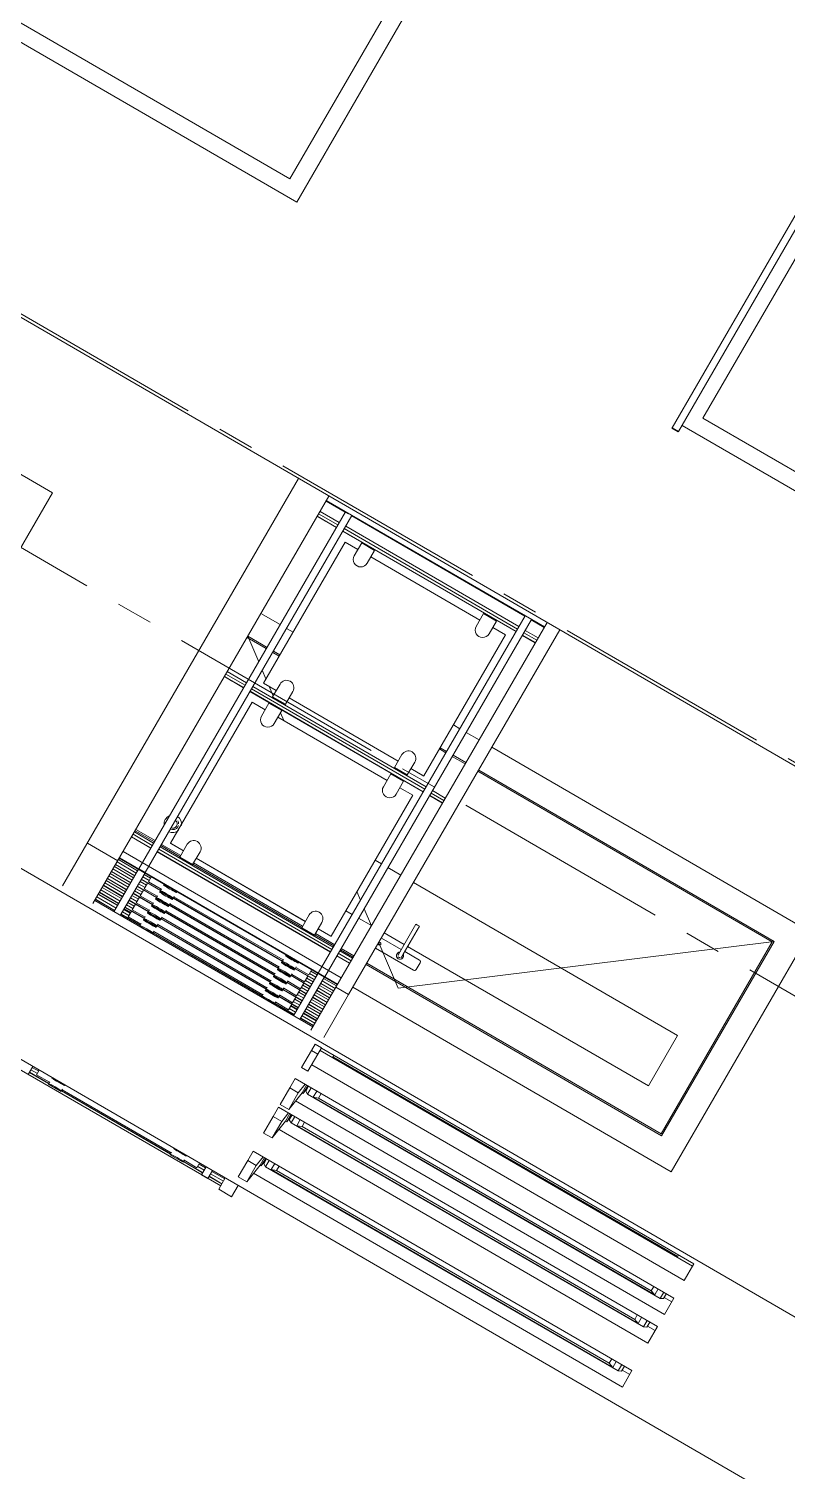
# Model space of a CAD drawing. Header units: millimetres. Extents: x 1373 to 40779, y 1939 to 6439.
# Drawn here: x 4470.7 to 4535.7, y 2484.9 to 2608.4 of the extents above; entities that cross this region are included whole.
import ezdxf

# ---------------------------------------------------------------- set-up
doc = ezdxf.new("R2010")
doc.units = ezdxf.units.MM
doc.linetypes.add('IMPORT-CENTER2', pattern=[112.5, 75, -12.5, 12.5, -12.5])
for name, color, linetype, lineweight in [('A-DOOR', 31, 'Continuous', 18), ('A-DOOR-FRAM', 31, 'Continuous', 18), ('A-FLOR', 192, 'Continuous', 30), ('A-FLOR-HRAL', 11, 'Continuous', 18), ('A-GLAZ', 151, 'Continuous', 18), ('A-WALL', 20, 'Continuous', 9), ('HESAPLAMALAR', 2, 'Continuous', 30), ('S-GRID', 252, 'IMPORT-CENTER2', 5)]:
    doc.layers.add(name, color=color, linetype=linetype, lineweight=lineweight)

# ---------------------------------------------------------------- blocks, each defined once
blk = doc.blocks.new('A$C1f4491a2')
at = {"layer": 'A-DOOR'}
for p, q in [((622.83, 1592.24), (701.33, 1695.74)), ((700.83, 1695.24), (624.83, 1695.24)), ((624.83, 1578.68), (624.83, 1695.24)), ((700.83, 1695.24), (700.83, 1578.68)), ((636.83, 1683.24), (636.83, 1587.9)), ((636.83, 1683.24), (656.83, 1683.24)), ((656.83, 1578.68), (656.83, 1683.24)), ((622.83, 1592.24), (632.97, 1578.68)), ((630.83, 1593.77), (630.83, 1578.68)), ((634.16, 1594.43), (631.5, 1594.43)), ((634.83, 1587.91), (634.83, 1593.77)), ((632.84, 1587.94), (632.83, 1587.94)), ((632.83, 1587.94), (632.83, 1587.94)), ((632.83, 1587.94), (632.83, 1587.94)), ((632.83, 1586.54), (632.83, 1586.54)), ((632.83, 1586.54), (632.83, 1586.54)), ((632.83, 1586.54), (632.84, 1586.54)), ((632.85, 1587.94), (632.84, 1587.94)), ((632.84, 1587.94), (632.84, 1587.94)), ((632.84, 1586.54), (632.84, 1586.54)), ((632.84, 1586.54), (632.85, 1586.54)), ((632.86, 1587.94), (632.85, 1587.94)), ((632.85, 1586.54), (632.86, 1586.54)), ((632.87, 1587.94), (632.86, 1587.94)), ((632.86, 1586.54), (632.87, 1586.54)), ((632.88, 1587.94), (632.87, 1587.94)), ((632.87, 1586.54), (632.88, 1586.54)), ((632.9, 1587.94), (632.88, 1587.94)), ((632.88, 1586.54), (632.89, 1586.54)), ((632.89, 1586.54), (632.91, 1586.54)), ((632.91, 1587.94), (632.9, 1587.94)), ((632.93, 1587.94), (632.91, 1587.94)), ((632.91, 1586.54), (632.93, 1586.54)), ((632.95, 1587.94), (632.93, 1587.94)), ((632.93, 1586.54), (632.94, 1586.54)), ((632.94, 1586.54), (632.96, 1586.54)), ((632.97, 1587.94), (632.95, 1587.94)), ((632.96, 1586.54), (632.98, 1586.54)), ((632.99, 1587.94), (632.97, 1587.94)), ((632.98, 1586.54), (633, 1586.54)), ((633.01, 1587.94), (632.99, 1587.94)), ((633, 1586.54), (633.03, 1586.54)), ((633.03, 1587.94), (633.01, 1587.94)), ((633.06, 1587.94), (633.03, 1587.94)), ((633.03, 1586.54), (633.05, 1586.54)), ((633.05, 1586.54), (633.08, 1586.54)), ((633.09, 1587.94), (633.06, 1587.94)), ((633.08, 1586.54), (633.11, 1586.54)), ((633.11, 1587.94), (633.09, 1587.94)), ((633.14, 1587.94), (633.11, 1587.94)), ((633.11, 1586.54), (633.13, 1586.54)), ((633.13, 1586.54), (633.16, 1586.54)), ((633.17, 1587.94), (633.14, 1587.94)), ((633.16, 1586.54), (633.19, 1586.54)), ((633.2, 1587.94), (633.17, 1587.94)), ((633.19, 1586.54), (633.22, 1586.54)), ((633.23, 1587.94), (633.2, 1587.94)), ((633.22, 1586.54), (633.26, 1586.54)), ((633.27, 1587.94), (633.23, 1587.94)), ((633.26, 1586.54), (633.29, 1586.54)), ((633.3, 1587.94), (633.27, 1587.94)), ((633.29, 1586.54), (633.32, 1586.54)), ((633.33, 1587.94), (633.3, 1587.94)), ((633.32, 1586.54), (633.36, 1586.54)), ((633.37, 1587.94), (633.33, 1587.94)), ((633.36, 1586.54), (633.39, 1586.54)), ((633.4, 1587.94), (633.37, 1587.94)), ((633.39, 1586.54), (633.43, 1586.54)), ((633.44, 1587.94), (633.4, 1587.94)), ((633.43, 1586.54), (633.47, 1586.54)), ((633.48, 1587.94), (633.44, 1587.94)), ((633.47, 1586.54), (633.51, 1586.54)), ((633.52, 1587.94), (633.48, 1587.94)), ((633.51, 1586.54), (633.54, 1586.54)), ((633.55, 1587.94), (633.52, 1587.94)), ((633.54, 1586.54), (633.58, 1586.54)), ((633.59, 1587.94), (633.55, 1587.94)), ((633.58, 1586.54), (633.62, 1586.54)), ((633.63, 1587.94), (633.59, 1587.94)), ((633.62, 1586.54), (633.66, 1586.54)), ((633.67, 1587.94), (633.63, 1587.94)), ((633.66, 1586.54), (633.7, 1586.54)), ((633.71, 1587.94), (633.67, 1587.94)), ((633.7, 1586.54), (633.74, 1586.54)), ((633.75, 1587.94), (633.71, 1587.94)), ((633.74, 1586.54), (633.78, 1586.54)), ((633.79, 1587.94), (633.75, 1587.94)), ((633.78, 1586.54), (633.82, 1586.54)), ((633.83, 1587.94), (633.79, 1587.94)), ((633.82, 1586.54), (633.83, 1586.54)), ((644.83, 1587.94), (633.83, 1587.94)), ((633.83, 1586.54), (644.83, 1586.54)), ((634.83, 1578.68), (634.83, 1586.57)), ((636.83, 1586.57), (636.83, 1578.68)), ((644.83, 1587.24), (644.83, 1587.94)), ((644.83, 1586.54), (644.83, 1587.24)), ((624.83, 1568.52), (624.83, 1573.6)), ((636.77, 1573.6), (640.56, 1568.52)), ((636.83, 1573.6), (636.83, 1568.52)), ((656.83, 1568.52), (656.83, 1573.6)), ((700.83, 1573.6), (700.83, 1568.52)), ((624.83, 1558.36), (624.83, 1565.98)), ((636.83, 1565.98), (636.83, 1563.44)), ((642.46, 1565.98), (644.36, 1563.44)), ((656.83, 1563.44), (656.83, 1565.98)), ((700.83, 1565.98), (700.83, 1563.44)), ((624.83, 1510.1), (624.83, 1553.28)), ((682.53, 1512.39), (684.24, 1510.1)), ((685.1, 1508.96), (685.32, 1508.66)), ((624.83, 1497.4), (624.83, 1505.02)), ((687.3, 1506.01), (687.55, 1505.67)), ((688.04, 1505.02), (690.12, 1502.24)), ((691.84, 1499.94), (693.73, 1497.4)), ((700.83, 1499.94), (700.83, 1497.4)), ((624.83, 1487.24), (624.83, 1494.86)), ((695.63, 1494.86), (701.33, 1487.24)), ((700.83, 1494.86), (700.83, 1487.24))]:
    blk.add_line(p, q, dxfattribs=at)
for centre, radius, start, end in [((631.5, 1593.77), 0.668, 90, 180), ((631.5, 1593.77), 0.668, 90, 150), ((634.16, 1593.77), 0.668, 0, 90), ((634.16, 1593.77), 0.668, 30, 90), ((632.83, 1587.24), 1.22, 33.8637, 180), ((632.83, 1587.24), 1.22, 180, 326.1332), ((632.83, 1587.24), 1.22, 195, 225), ((632.83, 1587.24), 1.22, 105, 135), ((632.83, 1587.24), 0.7, 150, 180), ((632.83, 1587.24), 0.7, 180, 210), ((632.83, 1587.24), 1.22, 240, 270), ((632.83, 1587.24), 0.7, 75, 120), ((632.83, 1587.24), 0.7, 240, 285), ((632.83, 1587.24), 1.22, 60, 90), ((632.83, 1587.24), 1.22, 285, 326.1332), ((632.83, 1587.24), 1.22, 33.8637, 45), ((632.83, 1579.07), 0.5, 315, 225), ((632.83, 1497.24), 3, 108.8498, 176.8934), ((632.83, 1497.24), 1.98, 90, 174.8506), ((632.83, 1497.24), 1.5, 90, 173.2118), ((632.83, 1497.24), 1.98, 74.9562, 90), ((632.83, 1497.24), 1.5, 6.7882, 90), ((632.83, 1497.24), 3, 3.1066, 71.1502), ((632.83, 1497.24), 1.98, 29.1253, 59.698), ((632.83, 1497.24), 3, 234, 270), ((632.83, 1497.24), 3, 270, 306)]:
    blk.add_arc(centre, radius, start, end, dxfattribs=at)
at = {"layer": 'A-DOOR-FRAM'}
for p, q in [((710.33, 1704.74), (615.33, 1704.74)), ((615.33, 1704.74), (615.33, 1578.68)), ((710.33, 1578.68), (710.33, 1704.74)), ((624.33, 1578.68), (624.33, 1695.74)), ((624.33, 1695.74), (701.33, 1695.74)), ((624.83, 1695.24), (624.83, 1578.68)), ((624.83, 1695.24), (700.83, 1695.24)), ((700.83, 1695.24), (700.83, 1578.68)), ((701.33, 1695.74), (701.33, 1578.68)), ((624.33, 1568.52), (624.33, 1573.6)), ((624.83, 1573.6), (624.83, 1568.52)), ((700.83, 1573.6), (700.83, 1568.52)), ((701.33, 1573.6), (701.33, 1568.52)), ((710.33, 1568.52), (710.33, 1573.6)), ((624.33, 1558.36), (624.33, 1565.98)), ((624.83, 1565.98), (624.83, 1558.36)), ((700.83, 1565.98), (700.83, 1563.44)), ((701.33, 1565.98), (701.33, 1563.44)), ((710.33, 1563.44), (710.33, 1565.98)), ((624.33, 1510.1), (624.33, 1553.28)), ((624.83, 1553.28), (624.83, 1510.1)), ((624.33, 1497.4), (624.33, 1505.02)), ((624.83, 1505.02), (624.83, 1497.4)), ((700.83, 1499.94), (700.83, 1497.4)), ((701.33, 1499.94), (701.33, 1497.4)), ((710.33, 1497.4), (710.33, 1499.94)), ((624.33, 1487.24), (624.33, 1494.86)), ((624.83, 1494.86), (624.83, 1487.24)), ((700.83, 1494.86), (700.83, 1487.24)), ((701.33, 1494.86), (701.33, 1487.24)), ((710.33, 1487.24), (710.33, 1494.86)), ((710.33, 1404.74), (615.33, 1404.74)), ((710.33, 1278.68), (710.33, 1404.74))]:
    blk.add_line(p, q, dxfattribs=at)
at = {"layer": 'A-FLOR', "color": 1, "lineweight": 20}
for p, q in [((595.5, 1487.24), (756.83, 1487.24)), ((612.41, 1487.24), (612.41, 1475.24)), ((756.83, 1475.24), (595.5, 1475.24))]:
    blk.add_line(p, q, dxfattribs=at)
at = {"layer": 'A-FLOR-HRAL'}
for p, q in [((532.41, 1578.68), (536.91, 1578.68)), ((532.41, 1578.68), (532.41, 1573.6)), ((595.41, 1578.68), (612.41, 1578.68)), ((612.41, 1578.68), (756.83, 1578.68)), ((612.41, 1578.68), (612.41, 1573.6)), ((532.41, 1573.6), (536.91, 1573.6)), ((533.79, 1573.6), (533.79, 1487.24)), ((534.55, 1568.52), (534.55, 1573.6)), ((534.63, 1573.6), (534.63, 1568.52)), ((536.54, 1568.52), (536.54, 1573.6)), ((595.41, 1573.6), (612.41, 1573.6)), ((596.72, 1573.6), (596.72, 1487.24)), ((597.12, 1568.52), (597.12, 1573.6)), ((597.2, 1573.6), (597.2, 1568.52)), ((599.1, 1568.52), (599.1, 1573.6)), ((599.26, 1568.52), (599.26, 1573.6)), ((599.88, 1568.52), (599.88, 1573.6)), ((599.96, 1573.6), (599.96, 1568.52)), ((601.86, 1568.52), (601.86, 1573.6)), ((602.64, 1568.52), (602.64, 1573.6)), ((602.72, 1573.6), (602.72, 1568.52)), ((604.62, 1568.52), (604.62, 1573.6)), ((605.4, 1568.52), (605.4, 1573.6)), ((605.48, 1573.6), (605.48, 1568.52)), ((607.39, 1568.52), (607.39, 1573.6)), ((608.16, 1568.52), (608.16, 1573.6)), ((608.24, 1573.6), (608.24, 1568.52)), ((610.15, 1568.52), (610.15, 1573.6)), ((610.92, 1568.52), (610.92, 1573.6)), ((611, 1573.6), (611, 1568.52)), ((612.41, 1573.6), (756.83, 1573.6)), ((612.91, 1568.52), (612.91, 1573.6)), ((613.45, 1487.24), (613.45, 1573.6)), ((613.57, 1573.6), (613.57, 1487.24)), ((616.11, 1487.24), (616.11, 1573.6)), ((621.88, 1568.52), (621.88, 1573.6)), ((621.96, 1568.52), (621.96, 1573.6)), ((623.86, 1573.6), (623.86, 1568.52)), ((685.32, 1568.52), (685.32, 1573.6)), ((685.4, 1568.52), (685.4, 1573.6)), ((687.3, 1573.6), (687.3, 1568.52)), ((748.76, 1568.52), (748.76, 1573.6)), ((748.84, 1568.52), (748.84, 1573.6)), ((750.74, 1573.6), (750.74, 1568.52)), ((754.84, 1568.52), (754.84, 1573.6)), ((755.01, 1487.24), (755.01, 1573.6)), ((533.74, 1568.52), (536.91, 1568.52)), ((533.74, 1568.52), (533.74, 1565.98)), ((596.68, 1568.52), (613.58, 1568.52)), ((613.62, 1568.52), (755.01, 1568.52)), ((613.62, 1568.52), (613.62, 1565.98)), ((533.74, 1565.98), (536.91, 1565.98)), ((534.55, 1558.36), (534.55, 1565.98)), ((534.63, 1565.98), (534.63, 1558.36)), ((536.91, 1563.44), (535.07, 1563.44)), ((535.07, 1563.44), (535.07, 1558.36)), ((536.54, 1563.44), (536.54, 1565.98)), ((596.68, 1565.98), (613.59, 1565.98)), ((597.12, 1558.36), (597.12, 1565.98)), ((597.2, 1565.98), (597.2, 1558.36)), ((599.88, 1563.44), (597.64, 1563.44)), ((597.64, 1563.44), (597.64, 1558.36)), ((599.1, 1563.44), (599.1, 1565.98)), ((599.26, 1563.44), (599.26, 1565.98)), ((599.88, 1558.36), (599.88, 1565.98)), ((599.96, 1565.98), (599.96, 1558.36)), ((602.64, 1563.44), (600.4, 1563.44)), ((600.4, 1563.44), (600.4, 1558.36)), ((601.86, 1563.44), (601.86, 1565.98)), ((602.64, 1558.36), (602.64, 1565.98)), ((602.72, 1565.98), (602.72, 1558.36)), ((605.34, 1563.44), (603.16, 1563.44)), ((603.16, 1563.44), (603.16, 1558.36)), ((604.62, 1563.44), (604.62, 1565.98)), ((605.4, 1558.36), (605.4, 1565.98)), ((605.48, 1565.98), (605.48, 1558.36)), ((608.16, 1563.44), (605.92, 1563.44)), ((605.92, 1563.44), (605.92, 1558.36)), ((607.39, 1563.44), (607.39, 1565.98)), ((608.16, 1558.36), (608.16, 1565.98)), ((608.24, 1565.98), (608.24, 1558.36)), ((610.92, 1563.44), (608.68, 1563.44)), ((608.68, 1563.44), (608.68, 1558.36)), ((610.15, 1563.44), (610.15, 1565.98)), ((610.92, 1558.36), (610.92, 1565.98)), ((611, 1565.98), (611, 1558.36)), ((613.59, 1563.44), (611.45, 1563.44)), ((611.45, 1563.44), (611.45, 1558.36)), ((612.91, 1563.44), (612.91, 1565.98)), ((613.62, 1565.98), (755.01, 1565.98)), ((621.88, 1497.4), (621.88, 1565.98)), ((621.96, 1497.4), (621.96, 1565.98)), ((623.86, 1565.98), (623.86, 1497.4)), ((626.68, 1558.36), (626.68, 1563.44)), ((626.68, 1563.44), (626.7, 1563.44)), ((682.53, 1563.44), (626.7, 1563.44)), ((626.7, 1563.44), (626.7, 1558.36)), ((682.53, 1558.36), (682.53, 1563.44)), ((685.32, 1497.4), (685.32, 1565.98)), ((685.4, 1497.4), (685.4, 1565.98)), ((687.3, 1565.98), (687.3, 1497.4)), ((690.12, 1558.36), (690.12, 1563.44)), ((690.12, 1563.44), (690.14, 1563.44)), ((745.97, 1563.44), (690.14, 1563.44)), ((690.14, 1563.44), (690.14, 1558.36)), ((745.97, 1558.36), (745.97, 1563.44)), ((748.76, 1497.4), (748.76, 1565.98)), ((748.84, 1497.4), (748.84, 1565.98)), ((750.74, 1565.98), (750.74, 1497.4)), ((754.84, 1497.4), (754.84, 1565.98)), ((534.55, 1558.36), (534.33, 1558.36)), ((534.33, 1558.36), (534.33, 1553.28)), ((535.29, 1558.36), (534.55, 1558.36)), ((534.63, 1557.62), (534.63, 1557.27)), ((536.91, 1558.36), (536.76, 1558.36)), ((597.12, 1558.36), (596.9, 1558.36)), ((596.9, 1558.36), (596.9, 1553.28)), ((597.86, 1558.36), (597.12, 1558.36)), ((597.2, 1557.62), (597.2, 1557.27)), ((599.55, 1558.36), (599.33, 1558.36)), ((599.55, 1553.28), (599.55, 1558.36)), ((599.88, 1558.36), (599.66, 1558.36)), ((599.66, 1558.36), (599.66, 1553.28)), ((600.62, 1558.36), (599.88, 1558.36)), ((599.96, 1557.62), (599.96, 1557.27)), ((602.31, 1558.36), (602.09, 1558.36)), ((602.31, 1553.28), (602.31, 1558.36)), ((602.64, 1558.36), (602.42, 1558.36)), ((602.42, 1558.36), (602.42, 1553.28)), ((603.38, 1558.36), (602.64, 1558.36)), ((602.72, 1557.62), (602.72, 1557.27)), ((605.07, 1558.36), (604.85, 1558.36)), ((605.07, 1553.28), (605.07, 1558.36)), ((605.4, 1558.36), (605.18, 1558.36)), ((605.18, 1558.36), (605.18, 1553.28)), ((606.14, 1558.36), (605.4, 1558.36)), ((605.48, 1557.62), (605.48, 1557.27)), ((607.83, 1558.36), (607.61, 1558.36)), ((607.83, 1553.28), (607.83, 1558.36)), ((608.16, 1558.36), (607.94, 1558.36)), ((607.94, 1558.36), (607.94, 1553.28)), ((608.91, 1558.36), (608.16, 1558.36)), ((608.24, 1557.62), (608.24, 1557.27)), ((610.59, 1558.36), (610.37, 1558.36)), ((610.59, 1553.28), (610.59, 1558.36)), ((610.92, 1558.36), (610.7, 1558.36)), ((610.7, 1558.36), (610.7, 1553.28)), ((611.67, 1558.36), (610.92, 1558.36)), ((611, 1557.62), (611, 1557.27)), ((613.35, 1558.36), (613.13, 1558.36)), ((613.35, 1553.28), (613.35, 1558.36)), ((613.57, 1558.36), (613.35, 1558.36)), ((624.11, 1553.28), (624.11, 1558.36)), ((624.11, 1558.36), (624.19, 1558.36)), ((629.27, 1558.36), (624.19, 1558.36)), ((624.19, 1558.36), (624.19, 1553.28)), ((680.02, 1558.36), (679.94, 1558.36)), ((685.1, 1558.36), (680.02, 1558.36)), ((685.1, 1553.28), (685.1, 1558.36)), ((687.55, 1553.28), (687.55, 1558.36)), ((687.55, 1558.36), (687.63, 1558.36)), ((692.71, 1558.36), (687.63, 1558.36)), ((687.63, 1558.36), (687.63, 1553.28)), ((743.46, 1558.36), (743.38, 1558.36)), ((748.54, 1558.36), (743.46, 1558.36)), ((748.54, 1553.28), (748.54, 1558.36)), ((534.33, 1553.28), (534.55, 1553.28)), ((534.55, 1510.1), (534.55, 1553.28)), ((534.55, 1553.28), (535.29, 1553.28)), ((534.63, 1553.28), (534.63, 1510.1)), ((535.07, 1553.28), (535.07, 1510.1)), ((536.76, 1553.28), (536.91, 1553.28)), ((596.9, 1553.28), (597.12, 1553.28)), ((597.12, 1510.1), (597.12, 1553.28)), ((597.12, 1553.28), (597.86, 1553.28)), ((597.2, 1553.28), (597.2, 1510.1)), ((597.64, 1553.28), (597.64, 1510.1)), ((599.33, 1553.28), (599.55, 1553.28)), ((599.66, 1553.28), (599.88, 1553.28)), ((599.88, 1510.1), (599.88, 1553.28)), ((599.88, 1553.28), (600.62, 1553.28)), ((599.96, 1553.28), (599.96, 1510.1)), ((600.4, 1553.28), (600.4, 1510.1)), ((602.09, 1553.28), (602.31, 1553.28)), ((602.42, 1553.28), (602.64, 1553.28)), ((602.64, 1510.1), (602.64, 1553.28)), ((602.64, 1553.28), (603.38, 1553.28)), ((602.72, 1553.28), (602.72, 1510.1)), ((603.16, 1553.28), (603.16, 1510.1)), ((604.85, 1553.28), (605.07, 1553.28)), ((605.18, 1553.28), (605.4, 1553.28)), ((605.4, 1510.1), (605.4, 1553.28)), ((605.4, 1553.28), (606.14, 1553.28)), ((605.48, 1553.28), (605.48, 1510.1)), ((605.92, 1553.28), (605.92, 1510.1)), ((607.61, 1553.28), (607.83, 1553.28)), ((607.94, 1553.28), (608.16, 1553.28)), ((608.16, 1510.1), (608.16, 1553.28)), ((608.16, 1553.28), (608.91, 1553.28)), ((608.24, 1553.28), (608.24, 1510.1)), ((608.68, 1553.28), (608.68, 1510.1)), ((610.37, 1553.28), (610.59, 1553.28)), ((610.7, 1553.28), (610.92, 1553.28)), ((610.92, 1510.1), (610.92, 1553.28)), ((610.92, 1553.28), (611.67, 1553.28)), ((611, 1553.28), (611, 1510.1)), ((611.45, 1553.28), (611.45, 1510.1)), ((613.13, 1553.28), (613.35, 1553.28)), ((613.57, 1553.28), (613.35, 1553.28)), ((624.11, 1553.28), (624.19, 1553.28)), ((624.19, 1553.28), (629.27, 1553.28)), ((626.68, 1510.1), (626.68, 1553.28)), ((626.7, 1553.28), (626.7, 1510.1)), ((679.94, 1553.28), (680.02, 1553.28)), ((680.02, 1553.28), (685.1, 1553.28)), ((682.53, 1510.1), (682.53, 1553.28)), ((687.55, 1553.28), (687.63, 1553.28)), ((687.63, 1553.28), (692.71, 1553.28)), ((690.12, 1510.1), (690.12, 1553.28)), ((690.14, 1553.28), (690.14, 1510.1)), ((743.38, 1553.28), (743.46, 1553.28)), ((743.46, 1553.28), (748.54, 1553.28)), ((745.97, 1510.1), (745.97, 1553.28)), ((534.55, 1510.1), (534.33, 1510.1)), ((534.33, 1510.1), (534.33, 1505.02)), ((535.29, 1510.1), (534.55, 1510.1)), ((534.63, 1509.36), (534.63, 1508.65)), ((536.91, 1510.1), (536.76, 1510.1)), ((597.12, 1510.1), (596.9, 1510.1)), ((596.9, 1510.1), (596.9, 1505.02)), ((597.86, 1510.1), (597.12, 1510.1)), ((597.2, 1509.36), (597.2, 1508.65)), ((599.55, 1510.1), (599.33, 1510.1)), ((599.55, 1505.02), (599.55, 1510.1)), ((599.88, 1510.1), (599.66, 1510.1)), ((599.66, 1510.1), (599.66, 1505.02)), ((600.62, 1510.1), (599.88, 1510.1)), ((599.96, 1509.36), (599.96, 1508.65)), ((602.31, 1510.1), (602.09, 1510.1)), ((602.31, 1505.02), (602.31, 1510.1)), ((602.64, 1510.1), (602.42, 1510.1)), ((602.42, 1510.1), (602.42, 1505.02)), ((603.38, 1510.1), (602.64, 1510.1)), ((602.72, 1509.36), (602.72, 1508.65)), ((605.07, 1510.1), (604.85, 1510.1)), ((605.07, 1505.02), (605.07, 1510.1)), ((605.4, 1510.1), (605.18, 1510.1)), ((605.18, 1510.1), (605.18, 1505.02)), ((606.14, 1510.1), (605.4, 1510.1)), ((605.48, 1509.36), (605.48, 1508.65)), ((607.83, 1510.1), (607.61, 1510.1)), ((607.83, 1505.02), (607.83, 1510.1)), ((608.16, 1510.1), (607.94, 1510.1)), ((607.94, 1510.1), (607.94, 1505.02)), ((608.91, 1510.1), (608.16, 1510.1)), ((608.24, 1509.36), (608.24, 1508.65)), ((610.59, 1510.1), (610.37, 1510.1)), ((610.59, 1505.02), (610.59, 1510.1)), ((610.92, 1510.1), (610.7, 1510.1)), ((610.7, 1510.1), (610.7, 1505.02)), ((611.67, 1510.1), (610.92, 1510.1)), ((611, 1509.36), (611, 1508.65)), ((613.35, 1510.1), (613.13, 1510.1)), ((613.35, 1505.02), (613.35, 1510.1)), ((613.57, 1510.1), (613.35, 1510.1)), ((624.11, 1505.02), (624.11, 1510.1)), ((624.11, 1510.1), (624.19, 1510.1)), ((629.27, 1510.1), (624.19, 1510.1)), ((624.19, 1510.1), (624.19, 1505.02)), ((680.02, 1510.1), (679.94, 1510.1)), ((685.1, 1510.1), (680.02, 1510.1)), ((685.1, 1505.02), (685.1, 1510.1)), ((687.55, 1505.02), (687.55, 1510.1)), ((687.55, 1510.1), (687.63, 1510.1)), ((692.71, 1510.1), (687.63, 1510.1)), ((687.63, 1510.1), (687.63, 1505.02)), ((743.46, 1510.1), (743.38, 1510.1)), ((748.54, 1510.1), (743.46, 1510.1)), ((748.54, 1505.02), (748.54, 1510.1)), ((534.33, 1505.02), (534.55, 1505.02)), ((534.55, 1497.4), (534.55, 1505.02)), ((534.55, 1505.02), (535.29, 1505.02)), ((534.63, 1506.18), (534.63, 1505.77)), ((534.63, 1505.02), (534.63, 1497.4)), ((535.07, 1505.02), (535.07, 1499.94)), ((536.76, 1505.02), (536.91, 1505.02)), ((596.9, 1505.02), (597.12, 1505.02)), ((597.12, 1497.4), (597.12, 1505.02)), ((597.12, 1505.02), (597.86, 1505.02)), ((597.2, 1506.18), (597.2, 1505.77)), ((597.2, 1505.02), (597.2, 1497.4)), ((597.64, 1505.02), (597.64, 1499.94)), ((599.33, 1505.02), (599.55, 1505.02)), ((599.66, 1505.02), (599.88, 1505.02)), ((599.88, 1497.4), (599.88, 1505.02)), ((599.88, 1505.02), (600.62, 1505.02)), ((599.96, 1506.18), (599.96, 1505.77)), ((599.96, 1505.02), (599.96, 1497.4)), ((600.4, 1505.02), (600.4, 1499.94)), ((602.09, 1505.02), (602.31, 1505.02)), ((602.42, 1505.02), (602.64, 1505.02)), ((602.64, 1497.4), (602.64, 1505.02)), ((602.64, 1505.02), (603.38, 1505.02)), ((602.72, 1506.18), (602.72, 1505.77)), ((602.72, 1505.02), (602.72, 1497.4)), ((603.16, 1505.02), (603.16, 1499.94)), ((604.85, 1505.02), (605.07, 1505.02)), ((605.18, 1505.02), (605.4, 1505.02)), ((605.4, 1497.4), (605.4, 1505.02)), ((605.4, 1505.02), (606.14, 1505.02)), ((605.48, 1506.18), (605.48, 1505.77)), ((605.48, 1505.02), (605.48, 1497.4)), ((605.92, 1505.02), (605.92, 1499.94)), ((607.61, 1505.02), (607.83, 1505.02)), ((607.94, 1505.02), (608.16, 1505.02)), ((608.16, 1497.4), (608.16, 1505.02)), ((608.16, 1505.02), (608.91, 1505.02)), ((608.24, 1506.18), (608.24, 1505.77)), ((608.24, 1505.02), (608.24, 1497.4)), ((608.68, 1505.02), (608.68, 1499.94)), ((610.37, 1505.02), (610.59, 1505.02)), ((610.7, 1505.02), (610.92, 1505.02)), ((610.92, 1497.4), (610.92, 1505.02)), ((610.92, 1505.02), (611.67, 1505.02)), ((611, 1506.18), (611, 1505.77)), ((611, 1505.02), (611, 1497.4)), ((611.45, 1505.02), (611.45, 1499.94)), ((613.13, 1505.02), (613.35, 1505.02)), ((613.57, 1505.02), (613.35, 1505.02)), ((624.11, 1505.02), (624.19, 1505.02)), ((624.19, 1505.02), (629.27, 1505.02)), ((626.68, 1499.94), (626.68, 1505.02)), ((626.7, 1505.02), (626.7, 1499.94)), ((679.94, 1505.02), (680.02, 1505.02)), ((680.02, 1505.02), (685.1, 1505.02)), ((682.53, 1499.94), (682.53, 1505.02)), ((687.55, 1505.02), (687.63, 1505.02)), ((687.63, 1505.02), (692.71, 1505.02)), ((690.12, 1499.94), (690.12, 1505.02)), ((690.14, 1505.02), (690.14, 1499.94)), ((743.38, 1505.02), (743.46, 1505.02)), ((743.46, 1505.02), (748.54, 1505.02)), ((745.97, 1499.94), (745.97, 1505.02)), ((533.74, 1497.4), (536.91, 1497.4)), ((535.07, 1499.94), (536.91, 1499.94)), ((536.54, 1497.4), (536.54, 1499.94)), ((596.68, 1497.4), (613.57, 1497.4)), ((597.64, 1499.94), (599.88, 1499.94)), ((599.1, 1497.4), (599.1, 1499.94)), ((599.26, 1497.4), (599.26, 1499.94)), ((600.4, 1499.94), (602.64, 1499.94)), ((601.86, 1497.4), (601.86, 1499.94)), ((603.16, 1499.94), (605.34, 1499.94)), ((604.62, 1497.4), (604.62, 1499.94)), ((605.92, 1499.94), (608.16, 1499.94)), ((607.39, 1497.4), (607.39, 1499.94)), ((608.68, 1499.94), (610.92, 1499.94)), ((610.15, 1497.4), (610.15, 1499.94)), ((611.45, 1499.94), (613.57, 1499.94)), ((612.91, 1497.4), (612.91, 1499.94)), ((613.62, 1497.4), (755.01, 1497.4)), ((613.62, 1497.4), (613.62, 1494.86)), ((626.68, 1499.94), (626.7, 1499.94)), ((626.7, 1499.94), (682.53, 1499.94)), ((690.12, 1499.94), (690.14, 1499.94)), ((690.14, 1499.94), (745.97, 1499.94)), ((596.68, 1494.86), (613.57, 1494.86)), ((597.12, 1487.24), (597.12, 1494.86)), ((597.2, 1494.86), (597.2, 1487.24)), ((599.1, 1487.24), (599.1, 1494.86)), ((599.26, 1487.24), (599.26, 1494.86)), ((599.88, 1487.24), (599.88, 1494.86)), ((599.96, 1494.86), (599.96, 1487.24)), ((601.86, 1487.24), (601.86, 1494.86)), ((602.64, 1487.24), (602.64, 1494.86)), ((602.72, 1494.86), (602.72, 1487.24)), ((604.62, 1487.24), (604.62, 1494.86)), ((605.4, 1487.24), (605.4, 1494.86)), ((605.48, 1494.86), (605.48, 1487.24)), ((607.39, 1487.24), (607.39, 1494.86)), ((608.16, 1487.24), (608.16, 1494.86)), ((608.24, 1494.86), (608.24, 1487.24)), ((610.15, 1487.24), (610.15, 1494.86)), ((610.92, 1487.24), (610.92, 1494.86)), ((611, 1494.86), (611, 1487.24)), ((612.91, 1487.24), (612.91, 1494.86)), ((613.62, 1494.86), (755.01, 1494.86)), ((621.88, 1487.24), (621.88, 1494.86)), ((621.96, 1487.24), (621.96, 1494.86)), ((623.86, 1494.86), (623.86, 1487.24)), ((685.32, 1487.24), (685.32, 1494.86)), ((685.4, 1487.24), (685.4, 1494.86)), ((687.3, 1494.86), (687.3, 1487.24)), ((748.76, 1487.24), (748.76, 1494.86)), ((748.84, 1487.24), (748.84, 1494.86)), ((750.74, 1494.86), (750.74, 1487.24)), ((754.84, 1487.24), (754.84, 1494.86))]:
    blk.add_line(p, q, dxfattribs=at)
at = {"layer": 'A-FLOR-HRAL', "linetype": 'Continuous'}
for p, q in [((535.58, 1568.52), (535.58, 1573.6)), ((598.15, 1568.52), (598.15, 1573.6)), ((600.91, 1568.52), (600.91, 1573.6)), ((602.68, 1568.52), (602.68, 1571.03)), ((603.67, 1568.52), (603.67, 1573.6)), ((606.43, 1568.52), (606.43, 1573.6)), ((609.19, 1568.52), (609.19, 1573.6)), ((611.96, 1568.52), (611.96, 1573.6)), ((622.91, 1568.52), (622.91, 1573.6)), ((686.35, 1568.52), (686.35, 1573.6)), ((749.79, 1568.52), (749.79, 1573.6)), ((754.93, 1568.52), (754.93, 1573.6)), ((535.58, 1563.44), (535.58, 1565.98)), ((598.15, 1563.44), (598.15, 1565.98)), ((600.91, 1563.44), (600.91, 1565.98)), ((603.67, 1563.44), (603.67, 1565.98)), ((606.43, 1563.44), (606.43, 1565.98)), ((609.19, 1563.44), (609.19, 1565.98)), ((611.96, 1563.44), (611.96, 1565.98)), ((622.91, 1497.4), (622.91, 1565.98)), ((686.35, 1497.4), (686.35, 1565.98)), ((749.79, 1497.4), (749.79, 1565.98)), ((754.93, 1497.4), (754.93, 1565.98)), ((534.59, 1553.53), (534.59, 1553.54)), ((597.16, 1553.54), (597.16, 1553.55)), ((599.92, 1553.54), (599.92, 1553.55)), ((602.68, 1553.54), (602.68, 1553.55)), ((605.44, 1553.53), (605.44, 1553.54)), ((608.2, 1553.54), (608.2, 1553.54)), ((610.96, 1553.54), (610.96, 1553.55)), ((624.15, 1553.28), (624.15, 1555.85)), ((621.92, 1497.4), (621.92, 1502.75)), ((624.15, 1505.02), (624.15, 1506.55)), ((535.58, 1497.4), (535.58, 1499.94)), ((598.15, 1497.4), (598.15, 1499.94)), ((600.91, 1497.4), (600.91, 1499.94)), ((602.68, 1497.4), (602.68, 1498.66)), ((603.67, 1497.4), (603.67, 1499.94)), ((605.44, 1497.4), (605.44, 1498.68)), ((606.43, 1497.4), (606.43, 1499.94)), ((608.2, 1497.4), (608.2, 1498.67)), ((609.19, 1497.4), (609.19, 1499.94)), ((610.96, 1497.4), (610.96, 1497.54)), ((611.96, 1497.4), (611.96, 1499.94)), ((748.8, 1497.4), (748.8, 1501.22)), ((598.15, 1487.24), (598.15, 1494.86)), ((600.91, 1487.24), (600.91, 1494.86)), ((603.67, 1487.24), (603.67, 1494.86)), ((606.43, 1487.24), (606.43, 1494.86)), ((609.19, 1487.24), (609.19, 1494.86)), ((611.96, 1487.24), (611.96, 1494.86)), ((622.91, 1487.24), (622.91, 1494.86)), ((686.35, 1487.24), (686.35, 1494.86)), ((749.79, 1487.24), (749.79, 1494.86)), ((754.93, 1487.24), (754.93, 1496.13)), ((605.44, 1487.24), (605.44, 1489.86)), ((685.36, 1487.24), (685.36, 1490.07)), ((748.8, 1487.24), (748.8, 1490.47))]:
    blk.add_line(p, q, dxfattribs=at)
at = {"layer": 'A-FLOR-HRAL'}
for centre, ratio, start_param, end_param in [((534.55, 1555.82), 0.043477, 3.141593, 6.283185), ((536.76, 1555.82), 0.043477, 0, 3.141593), ((597.12, 1555.82), 0.043477, 3.141593, 6.283185), ((599.33, 1555.82), 0.043477, 0, 3.141593), ((599.88, 1555.82), 0.043477, 3.141593, 6.283185), ((602.09, 1555.82), 0.043477, 0, 3.141593), ((602.64, 1555.82), 0.043477, 3.141593, 6.283185), ((604.85, 1555.82), 0.043477, 0, 3.141593), ((605.4, 1555.82), 0.043477, 3.141593, 6.283185), ((607.61, 1555.82), 0.043477, 0, 3.141593), ((608.16, 1555.82), 0.043477, 3.141593, 6.283185), ((610.37, 1555.82), 0.043477, 0, 3.141593), ((610.92, 1555.82), 0.043477, 3.141593, 6.283185), ((613.13, 1555.82), 0.043477, 0, 3.141593), ((629.27, 1555.82), 0.999054, 3.141593, 6.283185), ((680.02, 1555.82), 0.999054, 0, 3.141593), ((692.71, 1555.82), 0.999054, 3.141593, 6.283185), ((743.46, 1555.82), 0.999054, 0, 3.141593), ((534.55, 1507.56), 0.043477, 3.141593, 6.283185), ((536.76, 1507.56), 0.043477, 0, 3.141593), ((597.12, 1507.56), 0.043477, 3.141593, 6.283185), ((599.33, 1507.56), 0.043477, 0, 3.141593), ((599.88, 1507.56), 0.043477, 3.141593, 6.283185), ((602.09, 1507.56), 0.043477, 0, 3.141593), ((602.64, 1507.56), 0.043477, 3.141593, 6.283185), ((604.85, 1507.56), 0.043477, 0, 3.141593), ((605.4, 1507.56), 0.043477, 3.141593, 6.283185), ((607.61, 1507.56), 0.043477, 0, 3.141593), ((608.16, 1507.56), 0.043477, 3.141593, 6.283185), ((610.37, 1507.56), 0.043477, 0, 3.141593), ((610.92, 1507.56), 0.043477, 3.141593, 6.283185), ((613.13, 1507.56), 0.043477, 0, 3.141593), ((629.27, 1507.56), 0.999054, 3.141593, 6.283185), ((680.02, 1507.56), 0.999054, 0, 3.141593), ((692.71, 1507.56), 0.999054, 3.141593, 6.283185), ((743.46, 1507.56), 0.999054, 0, 3.141593)]:
    blk.add_ellipse(centre, major_axis=(0, 2.54), ratio=ratio, start_param=start_param, end_param=end_param, dxfattribs=at)
at = {"layer": 'A-GLAZ'}
for p, q in [((547.18, 1723.16), (547.71, 1724.24)), ((547.71, 1724.24), (549.68, 1724.24)), ((548.16, 1727.24), (548.16, 1724.24)), ((564.57, 1723.16), (565.1, 1724.24)), ((565.1, 1724.24), (567.08, 1724.24)), ((565.55, 1727.24), (565.55, 1724.24)), ((575.88, 1723.16), (576.41, 1724.24)), ((576.41, 1724.24), (578.38, 1724.24)), ((576.85, 1727.24), (576.85, 1724.24)), ((591.03, 1727.24), (591.03, 1579.85)), ((547.18, 1583.62), (547.18, 1723.16)), ((549.68, 1723.16), (547.18, 1723.16)), ((547.93, 1719.24), (547.28, 1720.99)), ((547.28, 1720.99), (547.28, 1585.8)), ((549.68, 1720.99), (547.28, 1720.99)), ((547.93, 1719.24), (547.93, 1587.54)), ((549.68, 1719.24), (547.93, 1719.24)), ((564.57, 1583.62), (564.57, 1723.16)), ((567.08, 1723.16), (564.57, 1723.16)), ((565.32, 1719.24), (564.67, 1720.99)), ((564.67, 1720.99), (564.67, 1585.8)), ((567.08, 1720.99), (564.67, 1720.99)), ((565.32, 1719.24), (565.32, 1587.54)), ((567.08, 1719.24), (565.32, 1719.24)), ((575.88, 1583.62), (575.88, 1723.16)), ((578.38, 1723.16), (575.88, 1723.16)), ((576.62, 1719.24), (575.97, 1720.99)), ((575.97, 1720.99), (575.97, 1585.8)), ((578.38, 1720.99), (575.97, 1720.99)), ((576.62, 1719.24), (576.62, 1587.54)), ((578.38, 1719.24), (576.62, 1719.24)), ((591.29, 1584.74), (591.29, 1721.24)), ((591.29, 1721.24), (591.86, 1721.24)), ((844.12, 1584.74), (844.12, 1721.24)), ((547.93, 1587.54), (547.28, 1585.8)), ((547.93, 1587.54), (549.68, 1587.54)), ((565.32, 1587.54), (564.67, 1585.8)), ((565.32, 1587.54), (567.08, 1587.54)), ((576.62, 1587.54), (575.97, 1585.8)), ((576.62, 1587.54), (578.38, 1587.54)), ((539.42, 1580.62), (546.66, 1581.72)), ((549.68, 1581.19), (545.94, 1580.62)), ((546.66, 1582.21), (548.16, 1582.34)), ((546.66, 1581.72), (546.66, 1582.21)), ((549.68, 1582.21), (546.66, 1582.21)), ((549.68, 1581.72), (546.66, 1581.72)), ((549.68, 1583.62), (547.18, 1583.62)), ((547.18, 1583.62), (547.71, 1582.54)), ((547.28, 1585.8), (549.68, 1585.8)), ((549.68, 1582.54), (547.71, 1582.54)), ((548.16, 1582.54), (548.16, 1582.34)), ((548.16, 1582.34), (549.68, 1582.34)), ((556.81, 1580.62), (564.05, 1581.72)), ((567.08, 1581.19), (563.33, 1580.62)), ((564.05, 1582.21), (565.55, 1582.34)), ((564.05, 1581.72), (564.05, 1582.21)), ((567.08, 1582.21), (564.05, 1582.21)), ((567.08, 1581.72), (564.05, 1581.72)), ((567.08, 1583.62), (564.57, 1583.62)), ((564.57, 1583.62), (565.1, 1582.54)), ((564.67, 1585.8), (567.08, 1585.8)), ((567.08, 1582.54), (565.1, 1582.54)), ((565.55, 1582.54), (565.55, 1582.34)), ((565.55, 1582.34), (567.08, 1582.34)), ((568.11, 1580.62), (575.35, 1581.72)), ((578.38, 1581.19), (574.63, 1580.62)), ((575.35, 1582.21), (576.85, 1582.34)), ((575.35, 1581.72), (575.35, 1582.21)), ((578.38, 1582.21), (575.35, 1582.21)), ((578.38, 1581.72), (575.35, 1581.72)), ((578.38, 1583.62), (575.88, 1583.62)), ((575.88, 1583.62), (576.41, 1582.54)), ((575.97, 1585.8), (578.38, 1585.8)), ((578.38, 1582.54), (576.41, 1582.54)), ((576.85, 1582.54), (576.85, 1582.34)), ((576.85, 1582.34), (578.38, 1582.34)), ((591.86, 1584.74), (591.29, 1584.74)), ((910.56, 1584.74), (844.12, 1584.74)), ((539.42, 1577.24), (539.42, 1580.62)), ((545.94, 1580.62), (539.42, 1580.62)), ((545.94, 1577.24), (539.42, 1577.24)), ((545.94, 1580.62), (545.94, 1577.24)), ((545.94, 1577.24), (549.68, 1577.24)), ((556.81, 1577.24), (556.81, 1580.62)), ((563.33, 1580.62), (556.81, 1580.62)), ((563.33, 1577.24), (556.81, 1577.24)), ((563.33, 1580.62), (563.33, 1577.24)), ((563.33, 1577.24), (567.08, 1577.24)), ((568.11, 1577.24), (568.11, 1580.62)), ((574.63, 1580.62), (568.11, 1580.62)), ((574.63, 1577.24), (568.11, 1577.24)), ((574.63, 1580.62), (574.63, 1577.24)), ((574.63, 1577.24), (578.38, 1577.24)), ((582.73, 1579.74), (589.47, 1579.74)), ((582.73, 1577.24), (582.73, 1579.74)), ((589.47, 1577.24), (582.73, 1577.24)), ((589.47, 1579.74), (591.97, 1579.74)), ((589.47, 1579.74), (589.47, 1577.24)), ((591.97, 1577.24), (589.47, 1577.24)), ((591.97, 1579.74), (591.97, 1577.24)), ((835.88, 1579.74), (835.99, 1579.74)), ((835.88, 1579.74), (835.88, 1577.24)), ((835.99, 1577.24), (835.88, 1577.24)), ((835.99, 1579.74), (990.84, 1579.74)), ((835.99, 1577.24), (835.99, 1579.74)), ((990.84, 1577.24), (835.99, 1577.24)), ((844.12, 1284.74), (844.12, 1421.24)), ((844.12, 1421.24), (910.56, 1421.24))]:
    blk.add_line(p, q, dxfattribs=at)
at = {"layer": 'A-WALL'}
for p, q in [((536.91, 1187.24), (536.91, 2375.24)), ((593.5, 1187.24), (593.5, 2375.24)), ((756.83, 1187.24), (756.83, 2375.24)), ((543.16, 1581.19), (543.16, 1727.24)), ((543.16, 1727.24), (549.68, 1727.24)), ((549.68, 1727.24), (549.68, 1577.24)), ((560.55, 1581.19), (560.55, 1727.24)), ((560.55, 1727.24), (567.08, 1727.24)), ((567.08, 1727.24), (567.08, 1577.24)), ((571.86, 1581.19), (571.86, 1727.24)), ((571.86, 1727.24), (578.38, 1727.24)), ((578.38, 1727.24), (578.38, 1577.24)), ((585.34, 1727.24), (591.86, 1727.24)), ((585.34, 1579.85), (585.34, 1727.24)), ((591.86, 1727.24), (591.86, 1579.85)), ((838.38, 1579.85), (838.38, 1727.24)), ((838.38, 1427.24), (988.24, 1427.24)), ((838.38, 1279.74), (838.38, 1427.24))]:
    blk.add_line(p, q, dxfattribs=at)
at = {"layer": 'S-GRID', "lineweight": 18}
for p, q in [((688.67, 5.9), (688.67, 2914.48)), ((757.89, 5.9), (757.89, 2914.48))]:
    blk.add_line(p, q, dxfattribs=at)

msp = doc.modelspace()

# ---------------------------------------------------------------- block references
at = {"layer": 'HESAPLAMALAR', "color": 4, "xscale": -0.25, "yscale": 0.25, "zscale": 0.25, "rotation": 239.9151996206696}
msp.add_blockref('A$C1f4491a2', (4079.85, 2591.06), dxfattribs=at)

doc.saveas('drawing.dxf')
